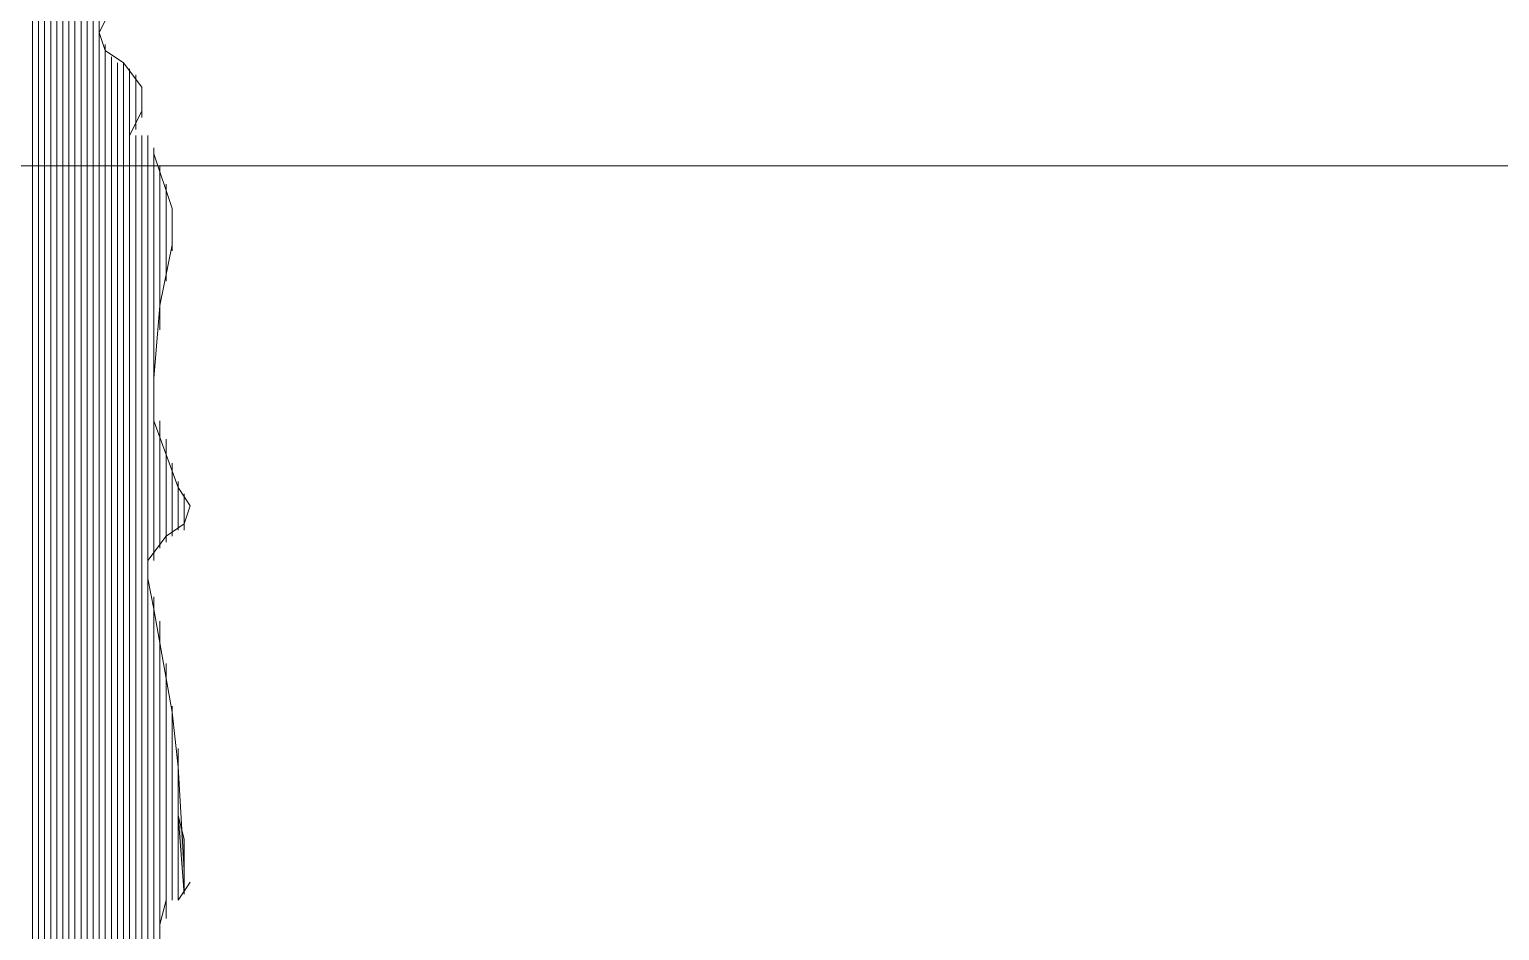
# Model space of a CAD drawing. Header units: millimetres. Extents: x -30643 to 86172, y -19411 to 63186.
# Drawn here: x 82406.6 to 82577, y -1795.5 to -1691 of the extents above; entities that cross this region are included whole.
import ezdxf

# ---------------------------------------------------------------- set-up
doc = ezdxf.new("R2010")
doc.units = ezdxf.units.MM

msp = doc.modelspace()

# ---------------------------------------------------------------- hatches: boundary and pattern name
h = msp.add_hatch(color=0)
h.dxf.hatch_style = 2
h.paths.add_polyline_path([(82411.2, -1921.43), (82411.2, -1923.54), (82411.2, -1449.26)])
h = msp.add_hatch(color=0)
h.dxf.hatch_style = 2
h.paths.add_polyline_path([(82411.2, -1974.21), (82411.2, -1978.43), (82411.2, -1449.26)])
h = msp.add_hatch(color=0)
h.dxf.hatch_style = 2
h.paths.add_polyline_path([(82424.57, -1791.25), (82424.57, -1784.92), (82423.86, -1782.1)])

# ---------------------------------------------------------------- linework, layer by layer
at = {"color": 0, "lineweight": 0}
for points in [[(82406.98, -1920.02), (82406.98, -1448.56)], [(82406.98, -1920.02), (82406.98, -1448.56)], [(82406.98, -1920.02), (82406.98, -1448.56)], [(82406.98, -1920.02), (82406.98, -1448.56)], [(82406.98, -1920.02), (82406.98, -1448.56)], [(82406.98, -1920.02), (82406.98, -1448.56)], [(82406.98, -1920.02), (82406.98, -1448.56)], [(82406.98, -1920.02), (82406.98, -1448.56)], [(82406.98, -1920.02), (82406.98, -1448.56)], [(82406.98, -1920.02), (82406.98, -1448.56)], [(82406.98, -1920.02), (82406.98, -1448.56)], [(82406.98, -1920.02), (82406.98, -1448.56)], [(82407.68, -1920.02), (82407.68, -1448.56)], [(82407.68, -1920.02), (82407.68, -1448.56)], [(82407.68, -1919.32), (82407.68, -1448.56)], [(82407.68, -1919.32), (82407.68, -1448.56)], [(82407.68, -1919.32), (82407.68, -1448.56)], [(82407.68, -1919.32), (82407.68, -1448.56)], [(82407.68, -1919.32), (82407.68, -1448.56)], [(82407.68, -1919.32), (82407.68, -1448.56)], [(82407.68, -1919.32), (82407.68, -1448.56)], [(82407.68, -1919.32), (82407.68, -1448.56)], [(82407.68, -1919.32), (82407.68, -1448.56)], [(82407.68, -1919.32), (82407.68, -1448.56)], [(82408.38, -1919.32), (82408.38, -1448.56)], [(82408.38, -1919.32), (82408.38, -1448.56)], [(82408.38, -1919.32), (82408.38, -1448.56)], [(82408.38, -1919.32), (82408.38, -1448.56)], [(82408.38, -1919.32), (82408.38, -1448.56)], [(82408.38, -1919.32), (82408.38, -1448.56)], [(82408.38, -1919.32), (82408.38, -1448.56)], [(82408.38, -1919.32), (82408.38, -1448.56)], [(82408.38, -1919.32), (82408.38, -1448.56)], [(82408.38, -1919.32), (82408.38, -1448.56)], [(82409.09, -1919.32), (82409.09, -1448.56)], [(82409.09, -1919.32), (82409.09, -1448.56)], [(82409.09, -1918.61), (82409.09, -1448.56)], [(82409.09, -1918.61), (82409.09, -1448.56)], [(82409.09, -1919.32), (82409.09, -1448.56)], [(82409.09, -1919.32), (82409.09, -1448.56)], [(82409.09, -1919.32), (82409.09, -1448.56)], [(82409.09, -1919.32), (82409.09, -1448.56)], [(82409.09, -1919.32), (82409.09, -1448.56)], [(82409.09, -1919.32), (82409.09, -1448.56)], [(82409.79, -1919.32), (82409.79, -1448.56)], [(82409.79, -1919.32), (82409.79, -1448.56)], [(82409.79, -1919.32), (82409.79, -1448.56)], [(82409.79, -1919.32), (82409.79, -1448.56)], [(82409.79, -1919.32), (82409.79, -1448.56)], [(82409.79, -1919.32), (82409.79, -1448.56)], [(82409.79, -1920.02), (82409.79, -1449.26)], [(82409.79, -1920.02), (82409.79, -1449.26)], [(82409.79, -1920.02), (82409.79, -1449.26)], [(82409.79, -1920.02), (82409.79, -1449.26)], [(82409.79, -1920.02), (82409.79, -1449.26)], [(82409.79, -1920.02), (82409.79, -1449.26)], [(82410.49, -1920.73), (82410.49, -1449.26)], [(82410.49, -1920.73), (82410.49, -1449.26)], [(82410.49, -1920.73), (82410.49, -1449.26)], [(82410.49, -1920.73), (82410.49, -1449.26)], [(82410.49, -1920.73), (82410.49, -1449.26)], [(82410.49, -1920.73), (82410.49, -1449.26)], [(82411.2, -1921.43), (82411.2, -1449.26)], [(82411.2, -1921.43), (82411.2, -1449.26)], [(82411.2, -1921.43), (82411.2, -1449.26)], [(82411.2, -1921.43), (82411.2, -1923.54), (82411.2, -1449.26)], [(82411.2, -1923.54), (82411.2, -1449.26)], [(82411.2, -1974.21), (82411.2, -1449.26)], [(82411.2, -1974.21), (82411.2, -1449.26)], [(82411.2, -1974.21), (82411.2, -1978.43), (82411.2, -1449.26)], [(82411.2, -1978.43), (82411.2, -1449.26)], [(82411.2, -1990.39), (82411.2, -1449.26)], [(82411.9, -1990.39), (82411.9, -1449.26)], [(82411.9, -1990.39), (82411.9, -1449.26)], [(82411.9, -1990.39), (82411.9, -1449.26)], [(82411.9, -1990.39), (82411.9, -1449.26)], [(82411.9, -1990.39), (82411.9, -1449.26)], [(82411.9, -1990.39), (82411.9, -1449.26)], [(82411.9, -1990.39), (82411.9, -1449.26)], [(82411.9, -1990.39), (82411.9, -1449.26)], [(82412.61, -1990.39), (82412.61, -1449.26)], [(82412.61, -1990.39), (82412.61, -1449.26)], [(82412.61, -1990.39), (82412.61, -1449.26)], [(82412.61, -1990.39), (82412.61, -1449.26)], [(82412.61, -1990.39), (82412.61, -1449.26)], [(82412.61, -1990.39), (82412.61, -1449.26)], [(82412.61, -1990.39), (82412.61, -1449.26)], [(82412.61, -1990.39), (82412.61, -1449.26)], [(82412.61, -1990.39), (82412.61, -1449.26)], [(82412.61, -1990.39), (82412.61, -1449.26)], [(82413.31, -1990.39), (82413.31, -1449.26)], [(82413.31, -1990.39), (82413.31, -1449.26)], [(82413.31, -1990.39), (82413.31, -1449.26)], [(82413.31, -1990.39), (82413.31, -1449.26)], [(82413.31, -1990.39), (82413.31, -1449.26)], [(82413.31, -1990.39), (82413.31, -1449.26)], [(82414.01, -1990.39), (82414.01, -1449.26)], [(82414.01, -1990.39), (82414.01, -1449.26)], [(82414.01, -1990.39), (82414.01, -1449.26)], [(82414.01, -1990.39), (82414.01, -1449.26)], [(82414.01, -1989.69), (82414.01, -1449.26)], [(82414.01, -1989.69), (82414.01, -1449.26)], [(82414.01, -1989.69), (82414.01, -1449.26)], [(82414.01, -1989.69), (82414.01, -1449.26)], [(82414.01, -1989.69), (82414.01, -1449.26)], [(82414.01, -1989.69), (82414.01, -1449.26)], [(82414.01, -1989.69), (82414.01, -1449.26)], [(82414.01, -1989.69), (82414.01, -1449.26)], [(82414.01, -1989.69), (82414.01, -1449.26)], [(82414.01, -1989.69), (82414.01, -1449.26)], [(82414.01, -1989.69), (82414.01, -1449.26)], [(82414.01, -1989.69), (82414.01, -1449.26)], [(82414.72, -1989.69), (82414.72, -1449.26)], [(82414.72, -1989.69), (82414.72, -1449.26)], [(82414.72, -1989.69), (82414.72, -1449.26)], [(82414.72, -1989.69), (82414.72, -1449.26)], [(82414.72, -1989.69), (82414.72, -1449.26)], [(82414.72, -1989.69), (82414.72, -1449.26)], [(82414.72, -1989.69), (82414.72, -1449.26)], [(82414.72, -1989.69), (82414.72, -1449.26)], [(82414.72, -1989.69), (82414.72, -1449.26)], [(82414.72, -1989.69), (82414.72, -1449.26)], [(82414.72, -1989.69), (82414.72, -1449.26)], [(82414.72, -1691.33), (82414.72, -1449.26)], [(82414.72, -1691.33), (82414.72, -1449.26)], [(82414.72, -1691.33), (82414.72, -1449.26)], [(82414.72, -1989.69), (82414.72, -1691.33)], [(82414.72, -1989.69), (82414.72, -1691.33)], [(82414.72, -1989.69), (82414.72, -1691.33)], [(82414.72, -1989.69), (82414.72, -1691.33)], [(82414.72, -1989.69), (82414.72, -1691.33)], [(82414.72, -1989.69), (82414.72, -1691.33)], [(82414.72, -1989.69), (82414.72, -1691.33)], [(82415.42, -1989.69), (82415.42, -1692.73)], [(82415.42, -1989.69), (82415.42, -1692.73)], [(82415.42, -1989.69), (82415.42, -1692.73)], [(82415.42, -1989.69), (82415.42, -1692.73)], [(82415.42, -1989.69), (82415.42, -1693.44)], [(82415.42, -1989.69), (82415.42, -1693.44)], [(82415.42, -1989.69), (82415.42, -1693.44)], [(82415.42, -1989.69), (82415.42, -1693.44)], [(82415.42, -1989.69), (82415.42, -1693.44)], [(82415.42, -1989.69), (82415.42, -1693.44)], [(82415.42, -1989.69), (82415.42, -1693.44)], [(82415.42, -1989.69), (82415.42, -1693.44)], [(82415.42, -1988.98), (82415.42, -1693.44)], [(82415.42, -1988.98), (82415.42, -1693.44)], [(82416.12, -1988.98), (82416.12, -1694.14)], [(82416.12, -1988.98), (82416.12, -1694.14)], [(82416.12, -1988.98), (82416.12, -1694.14)], [(82416.12, -1988.98), (82416.12, -1694.14)], [(82416.12, -1988.98), (82416.12, -1694.14)], [(82416.12, -1988.98), (82416.12, -1694.14)], [(82416.12, -1988.98), (82416.12, -1694.14)], [(82416.12, -1988.98), (82416.12, -1694.14)], [(82416.12, -1988.98), (82416.12, -1694.14)], [(82416.12, -1988.98), (82416.12, -1694.14)], [(82416.12, -1988.98), (82416.12, -1694.14)], [(82416.12, -1988.98), (82416.12, -1694.14)], [(82416.12, -1988.98), (82416.12, -1694.14)], [(82416.12, -1988.98), (82416.12, -1694.14)], [(82416.83, -1988.98), (82416.83, -1694.84)], [(82416.83, -1988.98), (82416.83, -1694.84)], [(82416.83, -1988.98), (82416.83, -1694.84)], [(82416.83, -1988.98), (82416.83, -1694.84)], [(82416.83, -1988.28), (82416.83, -1694.84)], [(82416.83, -1988.28), (82416.83, -1694.84)], [(82416.83, -1988.28), (82416.83, -1694.84)], [(82416.83, -1988.28), (82416.83, -1694.84)], [(82416.83, -1988.28), (82416.83, -1694.84)], [(82416.83, -1988.28), (82416.83, -1694.84)], [(82416.83, -1988.28), (82416.83, -1694.84)], [(82416.83, -1988.28), (82416.83, -1694.84)], [(82416.83, -1988.28), (82416.83, -1694.84)], [(82416.83, -1988.28), (82416.83, -1694.84)], [(82416.83, -1988.28), (82416.83, -1694.84)], [(82416.83, -1988.28), (82416.83, -1694.84)], [(82416.83, -1988.28), (82416.83, -1694.84)], [(82416.83, -1988.28), (82416.83, -1694.84)], [(82417.53, -1988.28), (82417.53, -1694.84)], [(82417.53, -1988.28), (82417.53, -1694.84)], [(82417.53, -1988.28), (82417.53, -1694.84)], [(82417.53, -1988.28), (82417.53, -1694.84)], [(82417.53, -1988.28), (82417.53, -1694.84)], [(82417.53, -1988.28), (82417.53, -1694.84)], [(82417.53, -1988.28), (82417.53, -1694.84)], [(82417.53, -1988.28), (82417.53, -1694.84)], [(82417.53, -1988.28), (82417.53, -1694.84)], [(82417.53, -1988.28), (82417.53, -1694.84)], [(82417.53, -1988.28), (82417.53, -1695.55)], [(82417.53, -1988.28), (82417.53, -1695.55)], [(82417.53, -1988.28), (82417.53, -1695.55)], [(82417.53, -1988.28), (82417.53, -1695.55)], [(82417.53, -1988.28), (82417.53, -1695.55)], [(82417.53, -1988.28), (82417.53, -1695.55)], [(82417.53, -1988.28), (82417.53, -1695.55)], [(82417.53, -1988.28), (82417.53, -1695.55)], [(82417.53, -1988.28), (82417.53, -1695.55)], [(82417.53, -1988.28), (82417.53, -1695.55)], [(82417.53, -1988.28), (82417.53, -1695.55)], [(82417.53, -1988.28), (82417.53, -1695.55)], [(82417.53, -1988.28), (82417.53, -1695.55)], [(82417.53, -1988.28), (82417.53, -1695.55)], [(82417.53, -1988.28), (82417.53, -1695.55)], [(82417.53, -1988.28), (82417.53, -1695.55)], [(82417.53, -1988.28), (82417.53, -1695.55)], [(82417.53, -1988.28), (82417.53, -1695.55)], [(82417.53, -1988.28), (82417.53, -1695.55)], [(82417.53, -1988.28), (82417.53, -1695.55)], [(82417.53, -1988.28), (82417.53, -1695.55)], [(82417.53, -1988.28), (82417.53, -1695.55)], [(82417.53, -1988.28), (82417.53, -1695.55)], [(82417.53, -1988.28), (82417.53, -1695.55)], [(82418.24, -1988.28), (82418.24, -1695.55)], [(82418.24, -1988.28), (82418.24, -1695.55)], [(82418.24, -1988.28), (82418.24, -1695.55)], [(82418.24, -1988.28), (82418.24, -1695.55)], [(82418.24, -1987.58), (82418.24, -1695.55)], [(82418.24, -1987.58), (82418.24, -1695.55)], [(82418.24, -1987.58), (82418.24, -1696.25)], [(82418.24, -1987.58), (82418.24, -1696.25)], [(82418.24, -1987.58), (82418.24, -1696.25)], [(82418.24, -1987.58), (82418.24, -1696.25)], [(82418.24, -1987.58), (82418.24, -1696.25)], [(82418.24, -1987.58), (82418.24, -1696.25)], [(82418.24, -1987.58), (82418.24, -1696.25)], [(82418.24, -1987.58), (82418.24, -1696.25)], [(82418.24, -1986.87), (82418.24, -1696.25)], [(82418.24, -1986.87), (82418.24, -1696.25)], [(82418.24, -1986.17), (82418.24, -1696.25)], [(82418.24, -1986.17), (82418.24, -1696.25)], [(82418.24, -1986.17), (82418.24, -1696.25)], [(82418.24, -1703.29), (82418.24, -1696.25)], [(82418.24, -1703.29), (82418.24, -1696.25)], [(82418.24, -1703.29), (82418.24, -1696.25)], [(82418.24, -1703.29), (82418.24, -1696.25)], [(82418.24, -1703.29), (82418.24, -1696.25)], [(82418.94, -1702.58), (82418.94, -1696.25)], [(82418.94, -1702.58), (82418.94, -1696.25)], [(82418.94, -1702.58), (82418.94, -1696.25)], [(82418.94, -1702.58), (82418.94, -1696.25)], [(82418.94, -1702.58), (82418.94, -1696.96)], [(82418.94, -1702.58), (82418.94, -1696.96)], [(82418.94, -1702.58), (82418.94, -1696.96)], [(82418.94, -1702.58), (82418.94, -1696.96)], [(82418.94, -1702.58), (82418.94, -1696.96)], [(82418.94, -1702.58), (82418.94, -1696.96)], [(82418.94, -1702.58), (82418.94, -1696.96)], [(82418.94, -1702.58), (82418.94, -1696.96)], [(82418.94, -1702.58), (82418.94, -1696.96)], [(82418.94, -1702.58), (82418.94, -1696.96)], [(82418.94, -1701.88), (82418.94, -1696.96)], [(82418.94, -1701.88), (82418.94, -1696.96)], [(82418.94, -1701.88), (82418.94, -1696.96)], [(82418.94, -1701.88), (82418.94, -1696.96)], [(82418.94, -1701.88), (82418.94, -1696.96)], [(82418.94, -1701.88), (82418.94, -1696.96)], [(82419.64, -1701.18), (82419.64, -1697.66)], [(82419.64, -1701.18), (82419.64, -1697.66)], [(82419.64, -1701.18), (82419.64, -1697.66)], [(82419.64, -1701.18), (82419.64, -1697.66)], [(82419.64, -1701.18), (82419.64, -1697.66)], [(82419.64, -1701.18), (82419.64, -1697.66)], [(82419.64, -1701.18), (82419.64, -1697.66)], [(82419.64, -1701.18), (82419.64, -1697.66)], [(82419.64, -1701.18), (82419.64, -1697.66)], [(82419.64, -1701.18), (82419.64, -1697.66)], [(82419.64, -1701.18), (82419.64, -1697.66)], [(82419.64, -1701.18), (82419.64, -1697.66)], [(82419.64, -1701.18), (82419.64, -1697.66)], [(82419.64, -1701.18), (82419.64, -1697.66)], [(82419.64, -1700.47), (82419.64, -1698.36)], [(82419.64, -1700.47), (82419.64, -1698.36)], [(82419.64, -1700.47), (82419.64, -1698.36)], [(82419.64, -1700.47), (82419.64, -1698.36)], [(82419.64, -1700.47), (82419.64, -1698.36)], [(82419.64, -1700.47), (82419.64, -1698.36)], [(82419.64, -1700.47), (82419.64, -1698.36)], [(82418.24, -1986.17), (82418.24, -1703.29)], [(82418.24, -1986.17), (82418.24, -1703.29)], [(82418.24, -1986.17), (82418.24, -1703.29)], [(82418.24, -1986.17), (82418.24, -1703.29)], [(82418.24, -1986.17), (82418.24, -1703.29)], [(82418.94, -1986.17), (82418.94, -1703.29)], [(82418.94, -1986.17), (82418.94, -1703.29)], [(82418.94, -1986.17), (82418.94, -1703.29)], [(82418.94, -1986.17), (82418.94, -1703.29)], [(82418.94, -1986.17), (82418.94, -1703.29)], [(82418.94, -1986.17), (82418.94, -1703.29)], [(82418.94, -1986.17), (82418.94, -1703.29)], [(82418.94, -1986.17), (82418.94, -1703.29)], [(82418.94, -1986.17), (82418.94, -1703.29)], [(82418.94, -1986.17), (82418.94, -1703.29)], [(82418.94, -1986.17), (82418.94, -1703.29)], [(82418.94, -1986.17), (82418.94, -1703.29)], [(82418.94, -1986.17), (82418.94, -1703.29)], [(82418.94, -1986.17), (82418.94, -1703.29)], [(82418.94, -1986.17), (82418.94, -1703.29)], [(82418.94, -1986.17), (82418.94, -1703.29)], [(82418.94, -1986.17), (82418.94, -1703.29)], [(82418.94, -1986.17), (82418.94, -1703.29)], [(82418.94, -1986.17), (82418.94, -1703.29)], [(82418.94, -1986.17), (82418.94, -1703.29)], [(82419.64, -1986.17), (82419.64, -1703.29)], [(82419.64, -1986.17), (82419.64, -1703.29)], [(82419.64, -1986.17), (82419.64, -1703.29)], [(82419.64, -1986.17), (82419.64, -1703.29)], [(82419.64, -1986.17), (82419.64, -1703.29)], [(82419.64, -1986.17), (82419.64, -1703.29)], [(82419.64, -1986.17), (82419.64, -1703.29)], [(82419.64, -1986.17), (82419.64, -1703.29)], [(82419.64, -1986.17), (82419.64, -1703.29)], [(82419.64, -1986.17), (82419.64, -1703.29)], [(82419.64, -1986.17), (82419.64, -1703.29)], [(82419.64, -1986.17), (82419.64, -1703.29)], [(82419.64, -1986.17), (82419.64, -1703.29)], [(82419.64, -1986.17), (82419.64, -1703.29)], [(82419.64, -1986.17), (82419.64, -1703.29)], [(82419.64, -1986.17), (82419.64, -1703.29)], [(82419.64, -1986.17), (82419.64, -1703.29)], [(82419.64, -1986.17), (82419.64, -1703.29)], [(82419.64, -1986.17), (82419.64, -1703.29)], [(82419.64, -1986.17), (82419.64, -1703.29)], [(82419.64, -1986.17), (82419.64, -1703.29)], [(82419.64, -1986.17), (82419.64, -1703.29)], [(82419.64, -1985.46), (82419.64, -1703.29)], [(82419.64, -1985.46), (82419.64, -1703.29)], [(82419.64, -1985.46), (82419.64, -1703.29)], [(82419.64, -1985.46), (82419.64, -1703.29)], [(82419.64, -1985.46), (82419.64, -1703.29)], [(82419.64, -1985.46), (82419.64, -1703.29)], [(82420.35, -1985.46), (82420.35, -1703.29)], [(82420.35, -1985.46), (82420.35, -1703.29)], [(82420.35, -1985.46), (82420.35, -1703.29)], [(82420.35, -1985.46), (82420.35, -1703.29)], [(82420.35, -1985.46), (82420.35, -1703.99)], [(82420.35, -1985.46), (82420.35, -1703.99)], [(82420.35, -1985.46), (82420.35, -1703.99)], [(82420.35, -1985.46), (82420.35, -1703.99)], [(82420.35, -1985.46), (82420.35, -1703.99)], [(82420.35, -1754.66), (82420.35, -1703.99)], [(82420.35, -1753.95), (82420.35, -1703.99)], [(82420.35, -1753.95), (82420.35, -1703.99)], [(82420.35, -1753.25), (82420.35, -1703.99)], [(82420.35, -1753.25), (82420.35, -1703.99)], [(82420.35, -1752.55), (82420.35, -1703.99)], [(82420.35, -1752.55), (82420.35, -1703.99)], [(82420.35, -1752.55), (82420.35, -1704.7)], [(82420.35, -1752.55), (82420.35, -1704.7)], [(82421.05, -1752.55), (82421.05, -1704.7)], [(82421.05, -1752.55), (82421.05, -1704.7)], [(82421.05, -1752.55), (82421.05, -1704.7)], [(82421.05, -1752.55), (82421.05, -1704.7)], [(82421.05, -1751.84), (82421.05, -1704.7)], [(82421.05, -1731.44), (82421.05, -1704.7)], [(82421.05, -1730.73), (82421.05, -1704.7)], [(82421.05, -1730.73), (82421.05, -1704.7)], [(82421.05, -1729.32), (82421.05, -1705.4)], [(82421.05, -1729.32), (82421.05, -1705.4)], [(82421.05, -1729.32), (82421.05, -1705.4)], [(82421.05, -1729.32), (82421.05, -1705.4)], [(82421.05, -1728.62), (82421.05, -1705.4)], [(82421.05, -1728.62), (82421.05, -1705.4)], [(82421.05, -1727.92), (82421.05, -1705.4)], [(82421.05, -1727.92), (82421.05, -1705.4)], [(82421.05, -1727.92), (82421.05, -1705.4)], [(82421.05, -1727.92), (82421.05, -1705.4)], [(82421.05, -1726.51), (82421.05, -1706.1)], [(82421.05, -1726.51), (82421.05, -1706.1)], [(82421.05, -1726.51), (82421.05, -1706.1)], [(82421.05, -1726.51), (82421.05, -1706.1)], [(82421.05, -1726.51), (82421.05, -1706.1)], [(82421.05, -1726.51), (82421.05, -1706.1)], [(82421.05, -1726.51), (82421.05, -1706.1)], [(82421.05, -1726.51), (82421.05, -1706.1)], [(82421.05, -1725.81), (82421.05, -1706.1)], [(82421.05, -1725.81), (82421.05, -1706.1)], [(82421.75, -1725.81), (82421.75, -1706.81)], [(82421.75, -1725.81), (82421.75, -1706.81)], [(82421.75, -1725.1), (82421.75, -1706.81)], [(82421.75, -1725.1), (82421.75, -1706.81)], [(82421.75, -1725.1), (82421.75, -1706.81)], [(82421.75, -1725.1), (82421.75, -1706.81)], [(82421.75, -1724.4), (82421.75, -1706.81)], [(82421.75, -1724.4), (82421.75, -1706.81)], [(82421.75, -1724.4), (82421.75, -1706.81)], [(82421.75, -1724.4), (82421.75, -1706.81)], [(82421.75, -1723.7), (82421.75, -1707.51)], [(82421.75, -1723.7), (82421.75, -1707.51)], [(82421.75, -1722.99), (82421.75, -1707.51)], [(82421.75, -1722.99), (82421.75, -1707.51)], [(82421.75, -1722.29), (82421.75, -1707.51)], [(82421.75, -1722.29), (82421.75, -1707.51)], [(82421.75, -1722.29), (82421.75, -1707.51)], [(82421.75, -1722.29), (82421.75, -1707.51)], [(82421.75, -1721.58), (82421.75, -1708.21)], [(82421.75, -1721.58), (82421.75, -1708.21)], [(82421.75, -1721.58), (82421.75, -1708.21)], [(82421.75, -1721.58), (82421.75, -1708.21)], [(82421.75, -1721.58), (82421.75, -1708.21)], [(82421.75, -1721.58), (82421.75, -1708.21)], [(82421.75, -1721.58), (82421.75, -1708.92)], [(82421.75, -1721.58), (82421.75, -1708.92)], [(82422.46, -1720.18), (82422.46, -1708.92)], [(82422.46, -1720.18), (82422.46, -1708.92)], [(82422.46, -1720.18), (82422.46, -1709.62)], [(82422.46, -1720.18), (82422.46, -1709.62)], [(82422.46, -1718.77), (82422.46, -1710.33)], [(82422.46, -1718.77), (82422.46, -1710.33)], [(82422.46, -1718.77), (82422.46, -1710.33)], [(82422.46, -1718.77), (82422.46, -1710.33)], [(82422.46, -1718.07), (82422.46, -1711.03)], [(82422.46, -1718.07), (82422.46, -1711.03)], [(82422.46, -1718.07), (82422.46, -1711.03)], [(82422.46, -1718.07), (82422.46, -1711.03)], [(82422.46, -1718.07), (82422.46, -1711.03)], [(82422.46, -1718.07), (82422.46, -1711.03)], [(82422.46, -1718.07), (82422.46, -1711.03)], [(82422.46, -1718.07), (82422.46, -1711.03)], [(82422.46, -1717.36), (82422.46, -1711.03)], [(82422.46, -1717.36), (82422.46, -1711.03)], [(82422.46, -1717.36), (82422.46, -1711.73)], [(82422.46, -1717.36), (82422.46, -1711.73)], [(82423.16, -1716.66), (82423.16, -1711.73)], [(82423.16, -1716.66), (82423.16, -1711.73)], [(82423.16, -1715.95), (82423.16, -1711.73)], [(82421.05, -1751.84), (82421.05, -1731.44)], [(82421.05, -1751.84), (82421.05, -1732.14)], [(82421.05, -1751.84), (82421.05, -1732.14)], [(82421.05, -1751.84), (82421.05, -1732.84)], [(82421.05, -1751.84), (82421.05, -1732.84)], [(82421.05, -1751.84), (82421.05, -1732.84)], [(82421.05, -1751.84), (82421.05, -1732.84)], [(82421.05, -1751.84), (82421.05, -1734.25)], [(82421.05, -1751.84), (82421.05, -1734.25)], [(82421.05, -1751.84), (82421.05, -1734.25)], [(82421.05, -1751.84), (82421.05, -1734.25)], [(82421.05, -1751.84), (82421.05, -1734.95)], [(82421.05, -1751.84), (82421.05, -1734.95)], [(82421.05, -1751.84), (82421.05, -1735.66)], [(82421.05, -1751.84), (82421.05, -1735.66)], [(82421.05, -1751.14), (82421.05, -1735.66)], [(82421.05, -1751.14), (82421.05, -1735.66)], [(82421.05, -1751.14), (82421.05, -1736.36)], [(82421.05, -1751.14), (82421.05, -1736.36)], [(82421.05, -1751.14), (82421.05, -1736.36)], [(82421.05, -1751.14), (82421.05, -1736.36)], [(82421.05, -1751.14), (82421.05, -1736.36)], [(82421.05, -1751.14), (82421.05, -1736.36)], [(82421.75, -1751.14), (82421.75, -1736.36)], [(82421.75, -1751.14), (82421.75, -1736.36)], [(82421.75, -1751.14), (82421.75, -1736.36)], [(82421.75, -1751.14), (82421.75, -1736.36)], [(82421.75, -1751.14), (82421.75, -1736.36)], [(82421.75, -1751.14), (82421.75, -1736.36)], [(82421.75, -1751.14), (82421.75, -1737.07)], [(82421.75, -1751.14), (82421.75, -1737.07)], [(82421.75, -1751.14), (82421.75, -1737.07)], [(82421.75, -1751.14), (82421.75, -1737.07)], [(82421.75, -1751.14), (82421.75, -1737.07)], [(82421.75, -1751.14), (82421.75, -1737.07)], [(82421.75, -1751.14), (82421.75, -1737.07)], [(82421.75, -1751.14), (82421.75, -1737.07)], [(82421.75, -1751.14), (82421.75, -1737.07)], [(82421.75, -1751.14), (82421.75, -1737.07)], [(82421.75, -1751.14), (82421.75, -1737.07)], [(82421.75, -1751.14), (82421.75, -1737.07)], [(82421.75, -1750.44), (82421.75, -1737.77)], [(82421.75, -1750.44), (82421.75, -1737.77)], [(82421.75, -1750.44), (82421.75, -1737.77)], [(82421.75, -1750.44), (82421.75, -1737.77)], [(82421.75, -1750.44), (82421.75, -1737.77)], [(82421.75, -1750.44), (82421.75, -1737.77)], [(82421.75, -1750.44), (82421.75, -1738.47)], [(82421.75, -1750.44), (82421.75, -1738.47)], [(82422.46, -1750.44), (82422.46, -1738.47)], [(82422.46, -1750.44), (82422.46, -1738.47)], [(82422.46, -1750.44), (82422.46, -1739.18)], [(82422.46, -1750.44), (82422.46, -1739.18)], [(82422.46, -1749.73), (82422.46, -1739.88)], [(82422.46, -1749.73), (82422.46, -1739.88)], [(82422.46, -1749.73), (82422.46, -1739.88)], [(82422.46, -1749.73), (82422.46, -1739.88)], [(82422.46, -1749.73), (82422.46, -1739.88)], [(82422.46, -1749.73), (82422.46, -1739.88)], [(82422.46, -1749.73), (82422.46, -1739.88)], [(82422.46, -1749.73), (82422.46, -1739.88)], [(82422.46, -1749.73), (82422.46, -1740.58)], [(82422.46, -1749.73), (82422.46, -1740.58)], [(82422.46, -1749.73), (82422.46, -1740.58)], [(82422.46, -1749.73), (82422.46, -1740.58)], [(82422.46, -1749.73), (82422.46, -1740.58)], [(82422.46, -1749.73), (82422.46, -1740.58)], [(82422.46, -1749.73), (82422.46, -1740.58)], [(82422.46, -1749.73), (82422.46, -1740.58)], [(82423.16, -1749.73), (82423.16, -1741.29)], [(82423.16, -1749.73), (82423.16, -1741.29)], [(82423.16, -1749.03), (82423.16, -1741.29)], [(82423.16, -1749.03), (82423.16, -1741.29)], [(82423.16, -1749.03), (82423.16, -1741.29)], [(82423.16, -1749.03), (82423.16, -1741.29)], [(82423.16, -1749.03), (82423.16, -1741.29)], [(82423.16, -1749.03), (82423.16, -1741.29)], [(82423.16, -1749.03), (82423.16, -1741.99)], [(82423.16, -1749.03), (82423.16, -1741.99)], [(82423.16, -1749.03), (82423.16, -1741.99)], [(82423.16, -1749.03), (82423.16, -1741.99)], [(82423.16, -1749.03), (82423.16, -1741.99)], [(82423.16, -1749.03), (82423.16, -1741.99)], [(82423.16, -1749.03), (82423.16, -1741.99)], [(82423.16, -1749.03), (82423.16, -1741.99)], [(82423.16, -1749.03), (82423.16, -1741.99)], [(82423.16, -1749.03), (82423.16, -1741.99)], [(82423.16, -1749.03), (82423.16, -1742.69)], [(82423.16, -1749.03), (82423.16, -1742.69)], [(82423.16, -1749.03), (82423.16, -1742.69)], [(82423.16, -1749.03), (82423.16, -1742.69)], [(82423.16, -1749.03), (82423.16, -1742.69)], [(82423.16, -1749.03), (82423.16, -1742.69)], [(82423.16, -1749.03), (82423.16, -1742.69)], [(82423.16, -1749.03), (82423.16, -1742.69)], [(82423.16, -1749.03), (82423.16, -1742.69)], [(82423.16, -1749.03), (82423.16, -1742.69)], [(82423.86, -1749.03), (82423.86, -1743.4)], [(82423.86, -1749.03), (82423.86, -1743.4)], [(82423.86, -1749.03), (82423.86, -1743.4)], [(82423.86, -1749.03), (82423.86, -1743.4)], [(82423.86, -1749.03), (82423.86, -1743.4)], [(82423.86, -1749.03), (82423.86, -1743.4)], [(82423.86, -1749.03), (82423.86, -1743.4)], [(82423.86, -1749.03), (82423.86, -1743.4)], [(82423.86, -1749.03), (82423.86, -1744.1)], [(82423.86, -1749.03), (82423.86, -1744.1)], [(82423.86, -1749.03), (82423.86, -1744.1)], [(82423.86, -1749.03), (82423.86, -1744.1)], [(82423.86, -1749.03), (82423.86, -1744.1)], [(82423.86, -1749.03), (82423.86, -1744.1)], [(82423.86, -1749.03), (82423.86, -1744.1)], [(82423.86, -1749.03), (82423.86, -1744.1)], [(82423.86, -1749.03), (82423.86, -1744.1)], [(82423.86, -1749.03), (82423.86, -1744.1)], [(82423.86, -1749.03), (82423.86, -1744.1)], [(82423.86, -1749.03), (82423.86, -1744.1)], [(82423.86, -1749.03), (82423.86, -1744.1)], [(82423.86, -1749.03), (82423.86, -1744.1)], [(82423.86, -1749.03), (82423.86, -1744.1)], [(82423.86, -1749.03), (82423.86, -1744.1)], [(82423.86, -1749.03), (82423.86, -1744.1)], [(82423.86, -1749.03), (82423.86, -1744.1)], [(82423.86, -1749.03), (82423.86, -1744.1)], [(82423.86, -1749.03), (82423.86, -1744.1)], [(82423.86, -1749.03), (82423.86, -1744.1)], [(82423.86, -1749.03), (82423.86, -1744.1)], [(82423.86, -1749.03), (82423.86, -1744.81)], [(82423.86, -1749.03), (82423.86, -1744.81)], [(82423.86, -1749.03), (82423.86, -1744.81)], [(82423.86, -1749.03), (82423.86, -1744.81)], [(82424.57, -1749.03), (82424.57, -1744.81)], [(82424.57, -1749.03), (82424.57, -1744.81)], [(82424.57, -1749.03), (82424.57, -1744.81)], [(82424.57, -1749.03), (82424.57, -1744.81)], [(82424.57, -1749.03), (82424.57, -1744.81)], [(82424.57, -1749.03), (82424.57, -1744.81)], [(82424.57, -1749.03), (82424.57, -1744.81)], [(82424.57, -1749.03), (82424.57, -1744.81)], [(82424.57, -1749.03), (82424.57, -1744.81)], [(82424.57, -1749.03), (82424.57, -1744.81)], [(82424.57, -1748.32), (82424.57, -1744.81)], [(82424.57, -1748.32), (82424.57, -1744.81)], [(82424.57, -1748.32), (82424.57, -1744.81)], [(82424.57, -1748.32), (82424.57, -1744.81)], [(82424.57, -1748.32), (82424.57, -1744.81)], [(82424.57, -1748.32), (82424.57, -1744.81)], [(82424.57, -1748.32), (82424.57, -1745.51)], [(82424.57, -1748.32), (82424.57, -1745.51)], [(82424.57, -1748.32), (82424.57, -1745.51)], [(82424.57, -1748.32), (82424.57, -1745.51)], [(82424.57, -1748.32), (82424.57, -1745.51)], [(82424.57, -1748.32), (82424.57, -1745.51)], [(82424.57, -1748.32), (82424.57, -1745.51)], [(82424.57, -1748.32), (82424.57, -1745.51)], [(82424.57, -1748.32), (82424.57, -1745.51)], [(82424.57, -1748.32), (82424.57, -1745.51)], [(82424.57, -1747.62), (82424.57, -1745.51)], [(82424.57, -1747.62), (82424.57, -1745.51)], [(82424.57, -1747.62), (82424.57, -1745.51)], [(82424.57, -1747.62), (82424.57, -1745.51)], [(82420.35, -1985.46), (82420.35, -1754.66)], [(82420.35, -1985.46), (82420.35, -1755.36)], [(82420.35, -1985.46), (82420.35, -1755.36)], [(82420.35, -1985.46), (82420.35, -1755.36)], [(82420.35, -1985.46), (82420.35, -1755.36)], [(82420.35, -1985.46), (82420.35, -1756.06)], [(82420.35, -1985.46), (82420.35, -1756.06)], [(82420.35, -1985.46), (82420.35, -1756.77)], [(82420.35, -1985.46), (82420.35, -1756.77)], [(82421.05, -1985.46), (82421.05, -1756.77)], [(82421.05, -1985.46), (82421.05, -1756.77)], [(82421.05, -1985.46), (82421.05, -1756.77)], [(82421.05, -1985.46), (82421.05, -1756.77)], [(82421.05, -1985.46), (82421.05, -1756.77)], [(82421.05, -1985.46), (82421.05, -1756.77)], [(82421.05, -1986.17), (82421.05, -1757.47)], [(82421.05, -1986.17), (82421.05, -1757.47)], [(82421.05, -1986.17), (82421.05, -1757.47)], [(82421.05, -1986.17), (82421.05, -1757.47)], [(82421.05, -1986.17), (82421.05, -1757.47)], [(82421.05, -1986.17), (82421.05, -1757.47)], [(82421.05, -1986.17), (82421.05, -1758.18)], [(82421.05, -1986.17), (82421.05, -1758.18)], [(82421.05, -1986.17), (82421.05, -1758.18)], [(82421.05, -1986.17), (82421.05, -1758.18)], [(82421.05, -1986.17), (82421.05, -1758.18)], [(82421.05, -1986.17), (82421.05, -1758.18)], [(82421.05, -1986.17), (82421.05, -1758.88)], [(82421.05, -1986.17), (82421.05, -1758.88)], [(82421.05, -1986.17), (82421.05, -1758.88)], [(82421.05, -1986.17), (82421.05, -1758.88)], [(82421.05, -1986.17), (82421.05, -1758.88)], [(82421.05, -1986.17), (82421.05, -1758.88)], [(82421.05, -1986.17), (82421.05, -1759.58)], [(82421.05, -1986.17), (82421.05, -1759.58)], [(82421.05, -1986.17), (82421.05, -1759.58)], [(82421.05, -1986.17), (82421.05, -1759.58)], [(82421.75, -1986.17), (82421.75, -1759.58)], [(82421.75, -1986.17), (82421.75, -1759.58)], [(82421.75, -1986.17), (82421.75, -1759.58)], [(82421.75, -1986.17), (82421.75, -1759.58)], [(82421.75, -1986.17), (82421.75, -1760.29)], [(82421.75, -1986.17), (82421.75, -1760.29)], [(82421.75, -1986.17), (82421.75, -1760.99)], [(82421.75, -1986.17), (82421.75, -1760.99)], [(82421.75, -1986.17), (82421.75, -1760.99)], [(82421.75, -1986.17), (82421.75, -1760.99)], [(82421.75, -1986.17), (82421.75, -1760.99)], [(82421.75, -1986.17), (82421.75, -1760.99)], [(82421.75, -1986.17), (82421.75, -1761.69)], [(82421.75, -1986.17), (82421.75, -1761.69)], [(82421.75, -1986.17), (82421.75, -1761.69)], [(82421.75, -1986.17), (82421.75, -1761.69)], [(82421.75, -1986.17), (82421.75, -1761.69)], [(82421.75, -1986.17), (82421.75, -1761.69)], [(82421.75, -1986.87), (82421.75, -1762.4)], [(82421.75, -1794.77), (82421.75, -1762.4)], [(82421.75, -1794.77), (82421.75, -1762.4)], [(82421.75, -1794.77), (82421.75, -1762.4)], [(82421.75, -1794.77), (82421.75, -1763.1)], [(82421.75, -1794.77), (82421.75, -1763.1)], [(82421.75, -1794.77), (82421.75, -1763.1)], [(82421.75, -1794.77), (82421.75, -1763.1)], [(82422.46, -1794.06), (82422.46, -1764.51)], [(82422.46, -1794.06), (82422.46, -1764.51)], [(82422.46, -1793.36), (82422.46, -1765.21)], [(82422.46, -1793.36), (82422.46, -1765.21)], [(82422.46, -1792.66), (82422.46, -1766.62)], [(82422.46, -1792.66), (82422.46, -1766.62)], [(82422.46, -1792.66), (82422.46, -1766.62)], [(82422.46, -1792.66), (82422.46, -1766.62)], [(82422.46, -1791.95), (82422.46, -1767.32)], [(82422.46, -1791.95), (82422.46, -1767.32)], [(82422.46, -1791.95), (82422.46, -1767.32)], [(82422.46, -1791.95), (82422.46, -1767.32)], [(82422.46, -1791.95), (82422.46, -1767.32)], [(82422.46, -1791.95), (82422.46, -1767.32)], [(82422.46, -1791.95), (82422.46, -1768.03)], [(82422.46, -1791.95), (82422.46, -1768.03)], [(82422.46, -1791.95), (82422.46, -1768.03)], [(82422.46, -1791.95), (82422.46, -1768.03)], [(82422.46, -1791.95), (82422.46, -1768.03)], [(82422.46, -1791.95), (82422.46, -1768.03)], [(82423.16, -1791.95), (82423.16, -1769.43)], [(82423.16, -1791.95), (82423.16, -1769.43)], [(82423.16, -1791.95), (82423.16, -1770.14)], [(82423.16, -1791.95), (82423.16, -1770.14)], [(82423.16, -1791.95), (82423.16, -1770.14)], [(82423.16, -1791.95), (82423.16, -1770.14)], [(82423.16, -1791.95), (82423.16, -1770.14)], [(82423.16, -1791.95), (82423.16, -1770.14)], [(82423.16, -1791.95), (82423.16, -1770.14)], [(82423.16, -1791.95), (82423.16, -1770.14)], [(82423.16, -1791.95), (82423.16, -1770.84)], [(82423.16, -1791.95), (82423.16, -1770.84)], [(82423.16, -1791.95), (82423.16, -1771.55)], [(82423.16, -1791.95), (82423.16, -1771.55)], [(82423.16, -1791.95), (82423.16, -1771.55)], [(82423.16, -1791.95), (82423.16, -1771.55)], [(82423.16, -1791.95), (82423.16, -1772.25)], [(82423.16, -1791.95), (82423.16, -1772.25)], [(82423.16, -1791.95), (82423.16, -1772.25)], [(82423.16, -1791.95), (82423.16, -1772.25)], [(82423.16, -1791.95), (82423.16, -1772.25)], [(82423.16, -1791.95), (82423.16, -1772.25)], [(82423.16, -1791.95), (82423.16, -1772.95)], [(82423.16, -1791.95), (82423.16, -1772.95)], [(82423.16, -1791.95), (82423.16, -1772.95)], [(82423.16, -1791.95), (82423.16, -1772.95)], [(82423.16, -1791.95), (82423.16, -1773.66)], [(82423.16, -1791.95), (82423.16, -1773.66)], [(82423.86, -1791.95), (82423.86, -1774.36)], [(82423.86, -1791.95), (82423.86, -1774.36)], [(82423.86, -1791.95), (82423.86, -1774.36)], [(82423.86, -1791.95), (82423.86, -1774.36)], [(82423.86, -1791.95), (82423.86, -1775.06)], [(82423.86, -1791.95), (82423.86, -1775.06)], [(82423.86, -1791.95), (82423.86, -1775.77)], [(82423.86, -1791.95), (82423.86, -1775.77)], [(82423.86, -1791.95), (82423.86, -1776.47)], [(82423.86, -1791.95), (82423.86, -1776.47)], [(82423.86, -1791.95), (82423.86, -1777.18)], [(82423.86, -1791.95), (82423.86, -1777.18)], [(82423.86, -1791.95), (82423.86, -1777.18)], [(82423.86, -1791.95), (82423.86, -1777.18)], [(82423.86, -1791.95), (82423.86, -1777.18)], [(82423.86, -1791.95), (82423.86, -1777.18)], [(82423.86, -1791.95), (82423.86, -1777.88)], [(82423.86, -1791.95), (82423.86, -1777.88)], [(82423.86, -1791.95), (82423.86, -1778.58)], [(82423.86, -1791.95), (82423.86, -1778.58)], [(82423.86, -1791.95), (82423.86, -1778.58)], [(82423.86, -1791.95), (82423.86, -1778.58)], [(82423.86, -1791.95), (82423.86, -1778.58)], [(82423.86, -1791.95), (82423.86, -1778.58)], [(82423.86, -1791.95), (82423.86, -1779.29)], [(82423.86, -1791.95), (82423.86, -1779.29)], [(82423.86, -1791.95), (82423.86, -1779.99)], [(82423.86, -1791.95), (82423.86, -1779.99)], [(82423.86, -1791.95), (82423.86, -1779.99)], [(82423.86, -1791.95), (82423.86, -1779.99)], [(82423.86, -1791.95), (82423.86, -1780.69)], [(82423.86, -1791.95), (82423.86, -1780.69)], [(82423.86, -1791.95), (82423.86, -1782.1)], [(82423.86, -1791.95), (82423.86, -1782.1)], [(82424.57, -1791.25), (82424.57, -1784.92), (82423.86, -1782.1)], [(82424.57, -1791.25), (82424.57, -1784.92)], [(82424.57, -1791.25), (82424.57, -1784.92)], [(82424.57, -1791.25), (82424.57, -1784.92)], [(82424.57, -1791.25), (82424.57, -1785.62)], [(82424.57, -1791.25), (82424.57, -1785.62)], [(82424.57, -1791.25), (82424.57, -1786.32)], [(82424.57, -1791.25), (82424.57, -1786.32)], [(82424.57, -1791.25), (82424.57, -1786.32)], [(82424.57, -1791.25), (82424.57, -1786.32)], [(82424.57, -1791.25), (82424.57, -1787.73)], [(82424.57, -1791.25), (82424.57, -1787.73)], [(82424.57, -1791.25), (82424.57, -1788.43)], [(82424.57, -1791.25), (82424.57, -1788.43)], [(82424.57, -1791.25), (82424.57, -1788.43)], [(82424.57, -1791.25), (82424.57, -1788.43)], [(82424.57, -1791.25), (82424.57, -1788.43)], [(82424.57, -1791.25), (82424.57, -1788.43)], [(82424.57, -1791.25), (82424.57, -1789.14)], [(82424.57, -1791.25), (82424.57, -1789.14)], [(82424.57, -1791.25), (82424.57, -1789.14)], [(82424.57, -1791.25), (82424.57, -1789.14)], [(82424.57, -1791.25), (82424.57, -1789.14)], [(82424.57, -1791.25), (82424.57, -1789.14)], [(82424.57, -1791.25), (82424.57, -1789.14)], [(82424.57, -1791.25), (82424.57, -1789.14)], [(82421.75, -1986.87), (82421.75, -1794.77)], [(82421.75, -1986.87), (82421.75, -1794.77)], [(82421.75, -1986.87), (82421.75, -1794.77)]]:
    msp.add_lwpolyline(points, close=True, dxfattribs=at)
for points in [[(82414.72, -1691.33), (82416.12, -1688.51)], [(82415.42, -1693.44), (82414.72, -1691.33)], [(82417.53, -1694.84), (82415.42, -1693.44)], [(82419.64, -1697.66), (82417.53, -1694.84)], [(82419.64, -1700.47), (82419.64, -1697.66)], [(82418.24, -1703.29), (82419.64, -1700.47)], [(79373.42, -1706.81), (84204.88, -1706.81)], [(82423.16, -1711.73), (82421.05, -1705.4)], [(82423.16, -1715.95), (82423.16, -1711.73)], [(82421.75, -1722.99), (82423.16, -1715.95)], [(82421.05, -1731.44), (82421.75, -1722.99)], [(82421.05, -1736.36), (82421.05, -1731.44)], [(82423.86, -1744.1), (82421.05, -1736.36)], [(82425.27, -1746.21), (82423.86, -1744.1)], [(82424.57, -1748.32), (82425.27, -1746.21)], [(82422.46, -1749.73), (82424.57, -1748.32)], [(82420.35, -1752.55), (82422.46, -1749.73)], [(82420.35, -1754.66), (82420.35, -1752.55)], [(82421.05, -1758.18), (82420.35, -1754.66)], [(82423.16, -1770.14), (82421.05, -1758.18)], [(82423.86, -1776.47), (82423.16, -1770.14)], [(82424.57, -1788.43), (82423.86, -1776.47)], [(82423.86, -1791.95), (82425.27, -1789.84)], [(82421.75, -1794.77), (82422.46, -1791.95)], [(82421.75, -1796.88), (82421.75, -1794.77)]]:
    msp.add_lwpolyline(points, dxfattribs=at)

doc.saveas('drawing.dxf')
